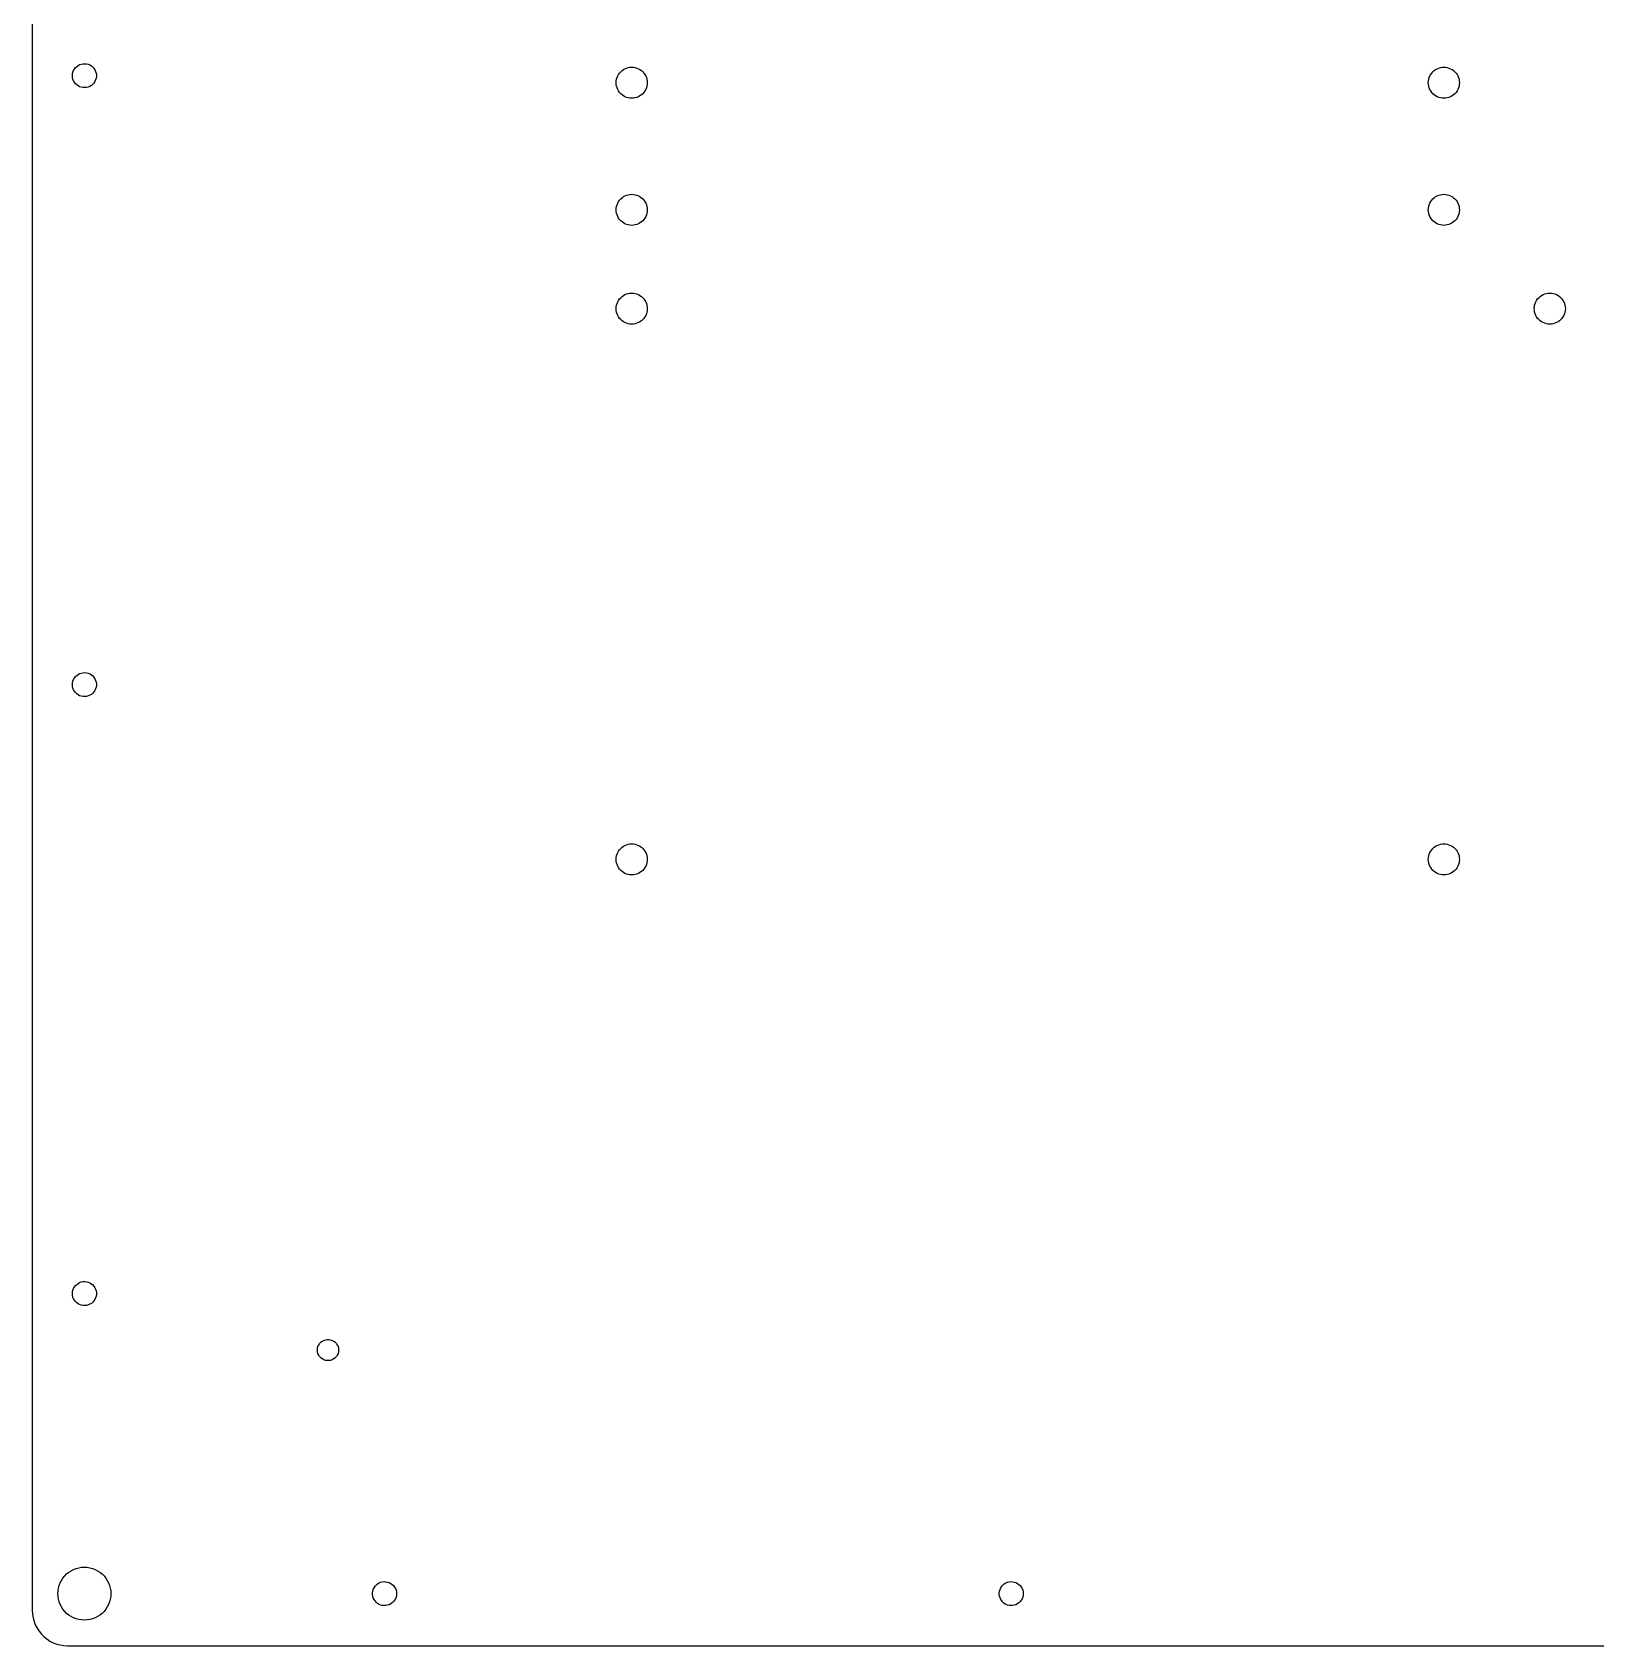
# Model space of a CAD drawing. Header units: metres. Extents: x -227 to 227, y -222 to 222.
# Drawn here: x -227.4 to -6, y -222.4 to 6.1 of the extents above; entities that cross this region are included whole.
import ezdxf

# ---------------------------------------------------------------- set-up
doc = ezdxf.new("R2010")
doc.units = ezdxf.units.M

msp = doc.modelspace()

# ---------------------------------------------------------------- linework, layer by layer
for p, q in [((-227.375, 217.375), (-227.375, -217.375)), ((-221.7, 0), (-221.682, 0.247513)), ((-221.682, -0.247513), (-221.7, 0)), ((-221.682, 0.247513), (-221.628, 0.489761)), ((-221.628, 0.489761), (-221.539, 0.721573)), ((-221.539, 0.721573), (-221.418, 0.938004)), ((-221.418, 0.938004), (-221.266, 1.13443)), ((-221.266, 1.13443), (-221.087, 1.30669)), ((-221.087, 1.30669), (-220.886, 1.4511)), ((-220.886, 1.4511), (-220.665, 1.56458)), ((-220.665, 1.56458), (-220.43, 1.64471)), ((-220.43, 1.64471), (-220.186, 1.68979)), ((-220.186, 1.68979), (-219.938, 1.69885)), ((-219.938, 1.69885), (-219.691, 1.67171)), ((-219.691, 1.67171), (-219.451, 1.60893)), ((-219.451, 1.60893), (-219.223, 1.51187)), ((-219.223, 1.51187), (-219.011, 1.38258)), ((-219.011, 1.38258), (-218.82, 1.22383)), ((-218.82, 1.22383), (-218.654, 1.03899)), ((-218.654, 1.03899), (-218.518, 0.832001)), ((-218.518, 0.832001), (-218.412, 0.607285)), ((-218.412, 0.607285), (-218.341, 0.369629)), ((-218.341, 0.369629), (-218.305, 0.124084)), ((-218.305, 0.124084), (-218.305, -0.124084)), ((-144.482, -0.045441), (-144.363, 0.170471)), ((-144.363, 0.170471), (-144.22, 0.371674)), ((-144.22, 0.371674), (-144.056, 0.555634)), ((-144.056, 0.555634), (-143.872, 0.720016)), ((-143.872, 0.720016), (-143.67, 0.862793)), ((-143.67, 0.862793), (-143.455, 0.982132)), ((-143.455, 0.982132), (-143.227, 1.07654)), ((-143.227, 1.07654), (-142.99, 1.14484)), ((-142.99, 1.14484), (-142.746, 1.18616)), ((-142.746, 1.18616), (-142.5, 1.2)), ((-142.5, 1.2), (-142.254, 1.18616)), ((-142.254, 1.18616), (-142.01, 1.14484)), ((-142.01, 1.14484), (-141.773, 1.07654)), ((-141.773, 1.07654), (-141.545, 0.982132)), ((-141.545, 0.982132), (-141.33, 0.862793)), ((-141.33, 0.862793), (-141.128, 0.720016)), ((-141.128, 0.720016), (-140.944, 0.555634)), ((-140.944, 0.555634), (-140.78, 0.371674)), ((-140.78, 0.371674), (-140.637, 0.170471)), ((-140.637, 0.170471), (-140.518, -0.045441)), ((-29.4821, -0.045441), (-29.3628, 0.170471)), ((-29.3628, 0.170471), (-29.22, 0.371674)), ((-29.22, 0.371674), (-29.0556, 0.555634)), ((-29.0556, 0.555634), (-28.8717, 0.720016)), ((-28.8717, 0.720016), (-28.6705, 0.862793)), ((-28.6705, 0.862793), (-28.4545, 0.982132)), ((-28.4545, 0.982132), (-28.2266, 1.07654)), ((-28.2266, 1.07654), (-27.9895, 1.14484)), ((-27.9895, 1.14484), (-27.7463, 1.18616)), ((-27.7463, 1.18616), (-27.5, 1.2)), ((-27.5, 1.2), (-27.2537, 1.18616)), ((-27.2537, 1.18616), (-27.0105, 1.14484)), ((-27.0105, 1.14484), (-26.7734, 1.07654)), ((-26.7734, 1.07654), (-26.5455, 0.982132)), ((-26.5455, 0.982132), (-26.3295, 0.862793)), ((-26.3295, 0.862793), (-26.1283, 0.720016)), ((-26.1283, 0.720016), (-25.9444, 0.555634)), ((-25.9444, 0.555634), (-25.78, 0.371674)), ((-25.78, 0.371674), (-25.6372, 0.170471)), ((-25.6372, 0.170471), (-25.5179, -0.045441)), ((-221.628, -0.489761), (-221.682, -0.247513)), ((-221.539, -0.721573), (-221.628, -0.489761)), ((-221.418, -0.938004), (-221.539, -0.721573)), ((-221.266, -1.13443), (-221.418, -0.938004)), ((-221.087, -1.30669), (-221.266, -1.13443)), ((-220.886, -1.4511), (-221.087, -1.30669)), ((-220.665, -1.56458), (-220.886, -1.4511)), ((-220.43, -1.64471), (-220.665, -1.56458)), ((-220.186, -1.68979), (-220.43, -1.64471)), ((-219.938, -1.69885), (-220.186, -1.68979)), ((-219.691, -1.67171), (-219.938, -1.69885)), ((-219.451, -1.60893), (-219.691, -1.67171)), ((-219.223, -1.51187), (-219.451, -1.60893)), ((-219.011, -1.38258), (-219.223, -1.51187)), ((-218.82, -1.22383), (-219.011, -1.38258)), ((-218.654, -1.03899), (-218.82, -1.22383)), ((-218.518, -0.832001), (-218.654, -1.03899)), ((-218.412, -0.607285), (-218.518, -0.832001)), ((-218.341, -0.369629), (-218.412, -0.607285)), ((-218.305, -0.124084), (-218.341, -0.369629)), ((-144.7, -1), (-144.686, -0.753677)), ((-144.686, -1.24631), (-144.7, -1)), ((-144.686, -0.753677), (-144.645, -0.510452)), ((-144.645, -1.48953), (-144.686, -1.24631)), ((-144.645, -0.510452), (-144.577, -0.273376)), ((-144.577, -1.72661), (-144.645, -1.48953)), ((-144.577, -0.273376), (-144.482, -0.045441)), ((-144.482, -1.95454), (-144.577, -1.72661)), ((-144.363, -2.17046), (-144.482, -1.95454)), ((-144.22, -2.37167), (-144.363, -2.17046)), ((-140.637, -2.17046), (-140.78, -2.37167)), ((-140.518, -1.95454), (-140.637, -2.17046)), ((-140.518, -0.045441), (-140.423, -0.273376)), ((-140.423, -1.72661), (-140.518, -1.95454)), ((-140.423, -0.273376), (-140.355, -0.510452)), ((-140.355, -1.48953), (-140.423, -1.72661)), ((-140.355, -0.510452), (-140.314, -0.753677)), ((-140.314, -1.24631), (-140.355, -1.48953)), ((-140.314, -0.753677), (-140.3, -1)), ((-140.3, -1), (-140.314, -1.24631)), ((-29.7, -1), (-29.6862, -0.753677)), ((-29.6862, -1.24631), (-29.7, -1)), ((-29.6862, -0.753677), (-29.6448, -0.510452)), ((-29.6448, -1.48953), (-29.6862, -1.24631)), ((-29.6448, -0.510452), (-29.5765, -0.273376)), ((-29.5765, -1.72661), (-29.6448, -1.48953)), ((-29.5765, -0.273376), (-29.4821, -0.045441)), ((-29.4821, -1.95454), (-29.5765, -1.72661)), ((-29.3628, -2.17046), (-29.4821, -1.95454)), ((-29.22, -2.37167), (-29.3628, -2.17046)), ((-25.6372, -2.17046), (-25.78, -2.37167)), ((-25.5179, -1.95454), (-25.6372, -2.17046)), ((-25.5179, -0.045441), (-25.4234, -0.273376)), ((-25.4234, -1.72661), (-25.5179, -1.95454)), ((-25.4234, -0.273376), (-25.3551, -0.510452)), ((-25.3551, -1.48953), (-25.4234, -1.72661)), ((-25.3551, -0.510452), (-25.3138, -0.753677)), ((-25.3138, -1.24631), (-25.3551, -1.48953)), ((-25.3138, -0.753677), (-25.3, -1)), ((-25.3, -1), (-25.3138, -1.24631)), ((-144.056, -2.55563), (-144.22, -2.37167)), ((-143.872, -2.72002), (-144.056, -2.55563)), ((-143.67, -2.86279), (-143.872, -2.72002)), ((-143.455, -2.98212), (-143.67, -2.86279)), ((-143.227, -3.07654), (-143.455, -2.98212)), ((-142.99, -3.14484), (-143.227, -3.07654)), ((-142.746, -3.18616), (-142.99, -3.14484)), ((-142.5, -3.2), (-142.746, -3.18616)), ((-142.254, -3.18616), (-142.5, -3.2)), ((-142.01, -3.14484), (-142.254, -3.18616)), ((-141.773, -3.07654), (-142.01, -3.14484)), ((-141.545, -2.98212), (-141.773, -3.07654)), ((-141.33, -2.86279), (-141.545, -2.98212)), ((-141.128, -2.72002), (-141.33, -2.86279)), ((-140.944, -2.55563), (-141.128, -2.72002)), ((-140.78, -2.37167), (-140.944, -2.55563)), ((-29.0556, -2.55563), (-29.22, -2.37167)), ((-28.8717, -2.72002), (-29.0556, -2.55563)), ((-28.6705, -2.86279), (-28.8717, -2.72002)), ((-28.4545, -2.98212), (-28.6705, -2.86279)), ((-28.2266, -3.07654), (-28.4545, -2.98212)), ((-27.9895, -3.14484), (-28.2266, -3.07654)), ((-27.7463, -3.18616), (-27.9895, -3.14484)), ((-27.5, -3.2), (-27.7463, -3.18616)), ((-27.2537, -3.18616), (-27.5, -3.2)), ((-27.0105, -3.14484), (-27.2537, -3.18616)), ((-26.7734, -3.07654), (-27.0105, -3.14484)), ((-26.5455, -2.98212), (-26.7734, -3.07654)), ((-26.3295, -2.86279), (-26.5455, -2.98212)), ((-26.1283, -2.72002), (-26.3295, -2.86279)), ((-25.9444, -2.55563), (-26.1283, -2.72002)), ((-25.78, -2.37167), (-25.9444, -2.55563)), ((-144.645, -18.5105), (-144.577, -18.2734)), ((-144.577, -18.2734), (-144.482, -18.0455)), ((-144.482, -18.0455), (-144.363, -17.8295)), ((-144.363, -17.8295), (-144.22, -17.6283)), ((-144.22, -17.6283), (-144.056, -17.4444)), ((-144.056, -17.4444), (-143.872, -17.28)), ((-143.872, -17.28), (-143.67, -17.1372)), ((-143.67, -17.1372), (-143.455, -17.0179)), ((-143.455, -17.0179), (-143.227, -16.9234)), ((-143.227, -16.9234), (-142.99, -16.8551)), ((-142.99, -16.8551), (-142.746, -16.8138)), ((-142.746, -16.8138), (-142.5, -16.8)), ((-142.5, -16.8), (-142.254, -16.8138)), ((-142.254, -16.8138), (-142.01, -16.8551)), ((-142.01, -16.8551), (-141.773, -16.9234)), ((-141.773, -16.9234), (-141.545, -17.0179)), ((-141.545, -17.0179), (-141.33, -17.1372)), ((-141.33, -17.1372), (-141.128, -17.28)), ((-141.128, -17.28), (-140.944, -17.4444)), ((-140.944, -17.4444), (-140.78, -17.6283)), ((-140.78, -17.6283), (-140.637, -17.8295)), ((-140.637, -17.8295), (-140.518, -18.0455)), ((-140.518, -18.0455), (-140.423, -18.2734)), ((-140.423, -18.2734), (-140.355, -18.5105)), ((-29.6448, -18.5105), (-29.5765, -18.2734)), ((-29.5765, -18.2734), (-29.4821, -18.0455)), ((-29.4821, -18.0455), (-29.3628, -17.8295)), ((-29.3628, -17.8295), (-29.22, -17.6283)), ((-29.22, -17.6283), (-29.0556, -17.4444)), ((-29.0556, -17.4444), (-28.8717, -17.28)), ((-28.8717, -17.28), (-28.6705, -17.1372)), ((-28.6705, -17.1372), (-28.4545, -17.0179)), ((-28.4545, -17.0179), (-28.2266, -16.9234)), ((-28.2266, -16.9234), (-27.9895, -16.8551)), ((-27.9895, -16.8551), (-27.7463, -16.8138)), ((-27.7463, -16.8138), (-27.5, -16.8)), ((-27.5, -16.8), (-27.2537, -16.8138)), ((-27.2537, -16.8138), (-27.0105, -16.8551)), ((-27.0105, -16.8551), (-26.7734, -16.9234)), ((-26.7734, -16.9234), (-26.5455, -17.0179)), ((-26.5455, -17.0179), (-26.3295, -17.1372)), ((-26.3295, -17.1372), (-26.1283, -17.28)), ((-26.1283, -17.28), (-25.9444, -17.4444)), ((-25.9444, -17.4444), (-25.78, -17.6283)), ((-25.78, -17.6283), (-25.6372, -17.8295)), ((-25.6372, -17.8295), (-25.5179, -18.0455)), ((-25.5179, -18.0455), (-25.4234, -18.2734)), ((-25.4234, -18.2734), (-25.3551, -18.5105)), ((-144.7, -19), (-144.686, -18.7537)), ((-144.686, -19.2463), (-144.7, -19)), ((-144.686, -18.7537), (-144.645, -18.5105)), ((-144.645, -19.4895), (-144.686, -19.2463)), ((-144.577, -19.7266), (-144.645, -19.4895)), ((-144.482, -19.9545), (-144.577, -19.7266)), ((-144.363, -20.1705), (-144.482, -19.9545)), ((-144.22, -20.3717), (-144.363, -20.1705)), ((-144.056, -20.5556), (-144.22, -20.3717)), ((-143.872, -20.72), (-144.056, -20.5556)), ((-140.944, -20.5556), (-141.128, -20.72)), ((-140.78, -20.3717), (-140.944, -20.5556)), ((-140.637, -20.1705), (-140.78, -20.3717)), ((-140.518, -19.9545), (-140.637, -20.1705)), ((-140.423, -19.7266), (-140.518, -19.9545)), ((-140.355, -19.4895), (-140.423, -19.7266)), ((-140.355, -18.5105), (-140.314, -18.7537)), ((-140.314, -19.2463), (-140.355, -19.4895)), ((-140.314, -18.7537), (-140.3, -19)), ((-140.3, -19), (-140.314, -19.2463)), ((-29.7, -19), (-29.6862, -18.7537)), ((-29.6862, -19.2463), (-29.7, -19)), ((-29.6862, -18.7537), (-29.6448, -18.5105)), ((-29.6448, -19.4895), (-29.6862, -19.2463)), ((-29.5765, -19.7266), (-29.6448, -19.4895)), ((-29.4821, -19.9545), (-29.5765, -19.7266)), ((-29.3628, -20.1705), (-29.4821, -19.9545)), ((-29.22, -20.3717), (-29.3628, -20.1705)), ((-29.0556, -20.5556), (-29.22, -20.3717)), ((-28.8717, -20.72), (-29.0556, -20.5556)), ((-25.9444, -20.5556), (-26.1283, -20.72)), ((-25.78, -20.3717), (-25.9444, -20.5556)), ((-25.6372, -20.1705), (-25.78, -20.3717)), ((-25.5179, -19.9545), (-25.6372, -20.1705)), ((-25.4234, -19.7266), (-25.5179, -19.9545)), ((-25.3551, -19.4895), (-25.4234, -19.7266)), ((-25.3551, -18.5105), (-25.3138, -18.7537)), ((-25.3138, -19.2463), (-25.3551, -19.4895)), ((-25.3138, -18.7537), (-25.3, -19)), ((-25.3, -19), (-25.3138, -19.2463)), ((-143.67, -20.8628), (-143.872, -20.72)), ((-143.455, -20.9821), (-143.67, -20.8628)), ((-143.227, -21.0765), (-143.455, -20.9821)), ((-142.99, -21.1448), (-143.227, -21.0765)), ((-142.746, -21.1862), (-142.99, -21.1448)), ((-142.5, -21.2), (-142.746, -21.1862)), ((-142.254, -21.1862), (-142.5, -21.2)), ((-142.01, -21.1448), (-142.254, -21.1862)), ((-141.773, -21.0765), (-142.01, -21.1448)), ((-141.545, -20.9821), (-141.773, -21.0765)), ((-141.33, -20.8628), (-141.545, -20.9821)), ((-141.128, -20.72), (-141.33, -20.8628)), ((-28.6705, -20.8628), (-28.8717, -20.72)), ((-28.4545, -20.9821), (-28.6705, -20.8628)), ((-28.2266, -21.0765), (-28.4545, -20.9821)), ((-27.9895, -21.1448), (-28.2266, -21.0765)), ((-27.7463, -21.1862), (-27.9895, -21.1448)), ((-27.5, -21.2), (-27.7463, -21.1862)), ((-27.2537, -21.1862), (-27.5, -21.2)), ((-27.0105, -21.1448), (-27.2537, -21.1862)), ((-26.7734, -21.0765), (-27.0105, -21.1448)), ((-26.5455, -20.9821), (-26.7734, -21.0765)), ((-26.3295, -20.8628), (-26.5455, -20.9821)), ((-26.1283, -20.72), (-26.3295, -20.8628)), ((-144.482, -32.0455), (-144.363, -31.8295)), ((-144.363, -31.8295), (-144.22, -31.6283)), ((-144.22, -31.6283), (-144.056, -31.4444)), ((-144.056, -31.4444), (-143.872, -31.28)), ((-143.872, -31.28), (-143.67, -31.1372)), ((-143.67, -31.1372), (-143.455, -31.0179)), ((-143.455, -31.0179), (-143.227, -30.9234)), ((-143.227, -30.9234), (-142.99, -30.8551)), ((-142.99, -30.8551), (-142.746, -30.8138)), ((-142.746, -30.8138), (-142.5, -30.8)), ((-142.5, -30.8), (-142.254, -30.8138)), ((-142.254, -30.8138), (-142.01, -30.8551)), ((-142.01, -30.8551), (-141.773, -30.9234)), ((-141.773, -30.9234), (-141.545, -31.0179)), ((-141.545, -31.0179), (-141.33, -31.1372)), ((-141.33, -31.1372), (-141.128, -31.28)), ((-141.128, -31.28), (-140.944, -31.4444)), ((-140.944, -31.4444), (-140.78, -31.6283)), ((-140.78, -31.6283), (-140.637, -31.8295)), ((-140.637, -31.8295), (-140.518, -32.0455)), ((-14.4821, -32.0455), (-14.3628, -31.8295)), ((-14.3628, -31.8295), (-14.22, -31.6283)), ((-14.22, -31.6283), (-14.0556, -31.4444)), ((-14.0556, -31.4444), (-13.8717, -31.28)), ((-13.8717, -31.28), (-13.6705, -31.1372)), ((-13.6705, -31.1372), (-13.4545, -31.0179)), ((-13.4545, -31.0179), (-13.2266, -30.9234)), ((-13.2266, -30.9234), (-12.9895, -30.8551)), ((-12.9895, -30.8551), (-12.7463, -30.8138)), ((-12.7463, -30.8138), (-12.5, -30.8)), ((-12.5, -30.8), (-12.2537, -30.8138)), ((-12.2537, -30.8138), (-12.0105, -30.8551)), ((-12.0105, -30.8551), (-11.7734, -30.9234)), ((-11.7734, -30.9234), (-11.5455, -31.0179)), ((-11.5455, -31.0179), (-11.3295, -31.1372)), ((-11.3295, -31.1372), (-11.1283, -31.28)), ((-11.1283, -31.28), (-10.9444, -31.4444)), ((-10.9444, -31.4444), (-10.78, -31.6283)), ((-10.78, -31.6283), (-10.6372, -31.8295)), ((-10.6372, -31.8295), (-10.5179, -32.0455)), ((-144.7, -33), (-144.686, -32.7537)), ((-144.686, -33.2463), (-144.7, -33)), ((-144.686, -32.7537), (-144.645, -32.5105)), ((-144.645, -33.4895), (-144.686, -33.2463)), ((-144.645, -32.5105), (-144.577, -32.2734)), ((-144.577, -33.7266), (-144.645, -33.4895)), ((-144.577, -32.2734), (-144.482, -32.0455)), ((-144.482, -33.9545), (-144.577, -33.7266)), ((-144.363, -34.1705), (-144.482, -33.9545)), ((-144.22, -34.3717), (-144.363, -34.1705)), ((-140.637, -34.1705), (-140.78, -34.3717)), ((-140.518, -33.9545), (-140.637, -34.1705)), ((-140.518, -32.0455), (-140.423, -32.2734)), ((-140.423, -33.7266), (-140.518, -33.9545)), ((-140.423, -32.2734), (-140.355, -32.5105)), ((-140.355, -33.4895), (-140.423, -33.7266)), ((-140.355, -32.5105), (-140.314, -32.7537)), ((-140.314, -33.2463), (-140.355, -33.4895)), ((-140.314, -32.7537), (-140.3, -33)), ((-140.3, -33), (-140.314, -33.2463)), ((-14.7, -33), (-14.6862, -32.7537)), ((-14.6862, -33.2463), (-14.7, -33)), ((-14.6862, -32.7537), (-14.6448, -32.5105)), ((-14.6448, -33.4895), (-14.6862, -33.2463)), ((-14.6448, -32.5105), (-14.5765, -32.2734)), ((-14.5765, -33.7266), (-14.6448, -33.4895)), ((-14.5765, -32.2734), (-14.4821, -32.0455)), ((-14.4821, -33.9545), (-14.5765, -33.7266)), ((-14.3628, -34.1705), (-14.4821, -33.9545)), ((-14.22, -34.3717), (-14.3628, -34.1705)), ((-10.6372, -34.1705), (-10.78, -34.3717)), ((-10.5179, -33.9545), (-10.6372, -34.1705)), ((-10.5179, -32.0455), (-10.4234, -32.2734)), ((-10.4234, -33.7266), (-10.5179, -33.9545)), ((-10.4234, -32.2734), (-10.3551, -32.5105)), ((-10.3551, -33.4895), (-10.4234, -33.7266)), ((-10.3551, -32.5105), (-10.3138, -32.7537)), ((-10.3138, -33.2463), (-10.3551, -33.4895)), ((-10.3138, -32.7537), (-10.3, -33)), ((-10.3, -33), (-10.3138, -33.2463)), ((-144.056, -34.5556), (-144.22, -34.3717)), ((-143.872, -34.72), (-144.056, -34.5556)), ((-143.67, -34.8628), (-143.872, -34.72)), ((-143.455, -34.9821), (-143.67, -34.8628)), ((-143.227, -35.0765), (-143.455, -34.9821)), ((-142.99, -35.1448), (-143.227, -35.0765)), ((-142.746, -35.1862), (-142.99, -35.1448)), ((-142.5, -35.2), (-142.746, -35.1862)), ((-142.254, -35.1862), (-142.5, -35.2)), ((-142.01, -35.1448), (-142.254, -35.1862)), ((-141.773, -35.0765), (-142.01, -35.1448)), ((-141.545, -34.9821), (-141.773, -35.0765)), ((-141.33, -34.8628), (-141.545, -34.9821)), ((-141.128, -34.72), (-141.33, -34.8628)), ((-140.944, -34.5556), (-141.128, -34.72)), ((-140.78, -34.3717), (-140.944, -34.5556)), ((-14.0556, -34.5556), (-14.22, -34.3717)), ((-13.8717, -34.72), (-14.0556, -34.5556)), ((-13.6705, -34.8628), (-13.8717, -34.72)), ((-13.4545, -34.9821), (-13.6705, -34.8628)), ((-13.2266, -35.0765), (-13.4545, -34.9821)), ((-12.9895, -35.1448), (-13.2266, -35.0765)), ((-12.7463, -35.1862), (-12.9895, -35.1448)), ((-12.5, -35.2), (-12.7463, -35.1862)), ((-12.2537, -35.1862), (-12.5, -35.2)), ((-12.0105, -35.1448), (-12.2537, -35.1862)), ((-11.7734, -35.0765), (-12.0105, -35.1448)), ((-11.5455, -34.9821), (-11.7734, -35.0765)), ((-11.3295, -34.8628), (-11.5455, -34.9821)), ((-11.1283, -34.72), (-11.3295, -34.8628)), ((-10.9444, -34.5556), (-11.1283, -34.72)), ((-10.78, -34.3717), (-10.9444, -34.5556)), ((-220.186, -84.5602), (-219.938, -84.5511)), ((-219.938, -84.5511), (-219.691, -84.5783)), ((-221.7, -86.25), (-221.682, -86.0025)), ((-221.682, -86.4975), (-221.7, -86.25)), ((-221.682, -86.0025), (-221.628, -85.7602)), ((-221.628, -86.7398), (-221.682, -86.4975)), ((-221.628, -85.7602), (-221.539, -85.5284)), ((-221.539, -86.9716), (-221.628, -86.7398)), ((-221.539, -85.5284), (-221.418, -85.312)), ((-221.418, -85.312), (-221.266, -85.1156)), ((-221.266, -85.1156), (-221.087, -84.9433)), ((-221.087, -84.9433), (-220.886, -84.7989)), ((-220.886, -84.7989), (-220.665, -84.6854)), ((-220.665, -84.6854), (-220.43, -84.6053)), ((-220.43, -84.6053), (-220.186, -84.5602)), ((-219.691, -84.5783), (-219.451, -84.6411)), ((-219.451, -84.6411), (-219.223, -84.7381)), ((-219.223, -84.7381), (-219.011, -84.8674)), ((-219.011, -84.8674), (-218.82, -85.0262)), ((-218.82, -85.0262), (-218.654, -85.211)), ((-218.654, -85.211), (-218.518, -85.418)), ((-218.518, -85.418), (-218.412, -85.6427)), ((-218.412, -85.6427), (-218.341, -85.8804)), ((-218.341, -86.6196), (-218.412, -86.8573)), ((-218.341, -85.8804), (-218.305, -86.1259)), ((-218.305, -86.3741), (-218.341, -86.6196)), ((-218.305, -86.1259), (-218.305, -86.3741)), ((-221.418, -87.188), (-221.539, -86.9716)), ((-221.266, -87.3844), (-221.418, -87.188)), ((-221.087, -87.5567), (-221.266, -87.3844)), ((-220.886, -87.7011), (-221.087, -87.5567)), ((-220.665, -87.8146), (-220.886, -87.7011)), ((-220.43, -87.8947), (-220.665, -87.8146)), ((-220.186, -87.9398), (-220.43, -87.8947)), ((-219.938, -87.9489), (-220.186, -87.9398)), ((-219.691, -87.9217), (-219.938, -87.9489)), ((-219.451, -87.8589), (-219.691, -87.9217)), ((-219.223, -87.7619), (-219.451, -87.8589)), ((-219.011, -87.6326), (-219.223, -87.7619)), ((-218.82, -87.4738), (-219.011, -87.6326)), ((-218.654, -87.289), (-218.82, -87.4738)), ((-218.518, -87.082), (-218.654, -87.289)), ((-218.412, -86.8573), (-218.518, -87.082)), ((-144.363, -109.83), (-144.22, -109.628)), ((-144.22, -109.628), (-144.056, -109.444)), ((-144.056, -109.444), (-143.872, -109.28)), ((-143.872, -109.28), (-143.67, -109.137)), ((-143.67, -109.137), (-143.455, -109.018)), ((-143.455, -109.018), (-143.227, -108.923)), ((-143.227, -108.923), (-142.99, -108.855)), ((-142.99, -108.855), (-142.746, -108.814)), ((-142.746, -108.814), (-142.5, -108.8)), ((-142.5, -108.8), (-142.254, -108.814)), ((-142.254, -108.814), (-142.01, -108.855)), ((-142.01, -108.855), (-141.773, -108.923)), ((-141.773, -108.923), (-141.545, -109.018)), ((-141.545, -109.018), (-141.33, -109.137)), ((-141.33, -109.137), (-141.128, -109.28)), ((-141.128, -109.28), (-140.944, -109.444)), ((-140.944, -109.444), (-140.78, -109.628)), ((-140.78, -109.628), (-140.637, -109.83)), ((-29.3628, -109.83), (-29.22, -109.628)), ((-29.22, -109.628), (-29.0556, -109.444)), ((-29.0556, -109.444), (-28.8717, -109.28)), ((-28.8717, -109.28), (-28.6705, -109.137)), ((-28.6705, -109.137), (-28.4545, -109.018)), ((-28.4545, -109.018), (-28.2266, -108.923)), ((-28.2266, -108.923), (-27.9895, -108.855)), ((-27.9895, -108.855), (-27.7463, -108.814)), ((-27.7463, -108.814), (-27.5, -108.8)), ((-27.5, -108.8), (-27.2537, -108.814)), ((-27.2537, -108.814), (-27.0105, -108.855)), ((-27.0105, -108.855), (-26.7734, -108.923)), ((-26.7734, -108.923), (-26.5455, -109.018)), ((-26.5455, -109.018), (-26.3295, -109.137)), ((-26.3295, -109.137), (-26.1283, -109.28)), ((-26.1283, -109.28), (-25.9444, -109.444)), ((-25.9444, -109.444), (-25.78, -109.628)), ((-25.78, -109.628), (-25.6372, -109.83)), ((-144.7, -111), (-144.686, -110.754)), ((-144.686, -111.246), (-144.7, -111)), ((-144.686, -110.754), (-144.645, -110.51)), ((-144.645, -111.49), (-144.686, -111.246)), ((-144.645, -110.51), (-144.577, -110.273)), ((-144.577, -111.727), (-144.645, -111.49)), ((-144.577, -110.273), (-144.482, -110.045)), ((-144.482, -111.955), (-144.577, -111.727)), ((-144.482, -110.045), (-144.363, -109.83)), ((-144.363, -112.17), (-144.482, -111.955)), ((-140.637, -109.83), (-140.518, -110.045)), ((-140.518, -111.955), (-140.637, -112.17)), ((-140.518, -110.045), (-140.423, -110.273)), ((-140.423, -111.727), (-140.518, -111.955)), ((-140.423, -110.273), (-140.355, -110.51)), ((-140.355, -111.49), (-140.423, -111.727)), ((-140.355, -110.51), (-140.314, -110.754)), ((-140.314, -111.246), (-140.355, -111.49)), ((-140.314, -110.754), (-140.3, -111)), ((-140.3, -111), (-140.314, -111.246)), ((-29.7, -111), (-29.6862, -110.754)), ((-29.6862, -111.246), (-29.7, -111)), ((-29.6862, -110.754), (-29.6448, -110.51)), ((-29.6448, -111.49), (-29.6862, -111.246)), ((-29.6448, -110.51), (-29.5765, -110.273)), ((-29.5765, -111.727), (-29.6448, -111.49)), ((-29.5765, -110.273), (-29.4821, -110.045)), ((-29.4821, -111.955), (-29.5765, -111.727)), ((-29.4821, -110.045), (-29.3628, -109.83)), ((-29.3628, -112.17), (-29.4821, -111.955)), ((-25.6372, -109.83), (-25.5179, -110.045)), ((-25.5179, -111.955), (-25.6372, -112.17)), ((-25.5179, -110.045), (-25.4234, -110.273)), ((-25.4234, -111.727), (-25.5179, -111.955)), ((-25.4234, -110.273), (-25.3551, -110.51)), ((-25.3551, -111.49), (-25.4234, -111.727)), ((-25.3551, -110.51), (-25.3138, -110.754)), ((-25.3138, -111.246), (-25.3551, -111.49)), ((-25.3138, -110.754), (-25.3, -111)), ((-25.3, -111), (-25.3138, -111.246)), ((-144.22, -112.372), (-144.363, -112.17)), ((-144.056, -112.556), (-144.22, -112.372)), ((-143.872, -112.72), (-144.056, -112.556)), ((-143.67, -112.863), (-143.872, -112.72)), ((-143.455, -112.982), (-143.67, -112.863)), ((-143.227, -113.077), (-143.455, -112.982)), ((-142.99, -113.145), (-143.227, -113.077)), ((-142.746, -113.186), (-142.99, -113.145)), ((-142.5, -113.2), (-142.746, -113.186)), ((-142.254, -113.186), (-142.5, -113.2)), ((-142.01, -113.145), (-142.254, -113.186)), ((-141.773, -113.077), (-142.01, -113.145)), ((-141.545, -112.982), (-141.773, -113.077)), ((-141.33, -112.863), (-141.545, -112.982)), ((-141.128, -112.72), (-141.33, -112.863)), ((-140.944, -112.556), (-141.128, -112.72)), ((-140.78, -112.372), (-140.944, -112.556)), ((-140.637, -112.17), (-140.78, -112.372)), ((-29.22, -112.372), (-29.3628, -112.17)), ((-29.0556, -112.556), (-29.22, -112.372)), ((-28.8717, -112.72), (-29.0556, -112.556)), ((-28.6705, -112.863), (-28.8717, -112.72)), ((-28.4545, -112.982), (-28.6705, -112.863)), ((-28.2266, -113.077), (-28.4545, -112.982)), ((-27.9895, -113.145), (-28.2266, -113.077)), ((-27.7463, -113.186), (-27.9895, -113.145)), ((-27.5, -113.2), (-27.7463, -113.186)), ((-27.2537, -113.186), (-27.5, -113.2)), ((-27.0105, -113.145), (-27.2537, -113.186)), ((-26.7734, -113.077), (-27.0105, -113.145)), ((-26.5455, -112.982), (-26.7734, -113.077)), ((-26.3295, -112.863), (-26.5455, -112.982)), ((-26.1283, -112.72), (-26.3295, -112.863)), ((-25.9444, -112.556), (-26.1283, -112.72)), ((-25.78, -112.372), (-25.9444, -112.556)), ((-25.6372, -112.17), (-25.78, -112.372)), ((-221.418, -171.562), (-221.266, -171.366)), ((-221.266, -171.366), (-221.087, -171.193)), ((-221.087, -171.193), (-220.886, -171.049)), ((-220.886, -171.049), (-220.665, -170.935)), ((-220.665, -170.935), (-220.43, -170.855)), ((-220.43, -170.855), (-220.186, -170.81)), ((-220.186, -170.81), (-219.938, -170.801)), ((-219.938, -170.801), (-219.691, -170.828)), ((-219.691, -170.828), (-219.451, -170.891)), ((-219.451, -170.891), (-219.223, -170.988)), ((-219.223, -170.988), (-219.011, -171.117)), ((-219.011, -171.117), (-218.82, -171.276)), ((-218.82, -171.276), (-218.654, -171.461)), ((-221.7, -172.5), (-221.682, -172.252)), ((-221.682, -172.748), (-221.7, -172.5)), ((-221.682, -172.252), (-221.628, -172.01)), ((-221.628, -172.99), (-221.682, -172.748)), ((-221.628, -172.01), (-221.539, -171.778)), ((-221.539, -173.222), (-221.628, -172.99)), ((-221.539, -171.778), (-221.418, -171.562)), ((-221.418, -173.438), (-221.539, -173.222)), ((-221.266, -173.634), (-221.418, -173.438)), ((-221.087, -173.807), (-221.266, -173.634)), ((-218.654, -173.539), (-218.82, -173.724)), ((-218.654, -171.461), (-218.518, -171.668)), ((-218.518, -173.332), (-218.654, -173.539)), ((-218.518, -171.668), (-218.412, -171.893)), ((-218.412, -173.107), (-218.518, -173.332)), ((-218.412, -171.893), (-218.341, -172.13)), ((-218.341, -172.87), (-218.412, -173.107)), ((-218.341, -172.13), (-218.305, -172.376)), ((-218.305, -172.624), (-218.341, -172.87)), ((-218.305, -172.376), (-218.305, -172.624)), ((-220.886, -173.951), (-221.087, -173.807)), ((-220.665, -174.065), (-220.886, -173.951)), ((-220.43, -174.145), (-220.665, -174.065)), ((-220.186, -174.19), (-220.43, -174.145)), ((-219.938, -174.199), (-220.186, -174.19)), ((-219.691, -174.172), (-219.938, -174.199)), ((-219.451, -174.109), (-219.691, -174.172)), ((-219.223, -174.012), (-219.451, -174.109)), ((-219.011, -173.883), (-219.223, -174.012)), ((-218.82, -173.724), (-219.011, -173.883)), ((-187, -180.5), (-186.98, -180.253)), ((-186.98, -180.747), (-187, -180.5)), ((-186.98, -180.253), (-186.919, -180.013)), ((-186.919, -180.013), (-186.819, -179.786)), ((-186.819, -179.786), (-186.684, -179.579)), ((-186.684, -179.579), (-186.516, -179.396)), ((-186.516, -179.396), (-186.32, -179.244)), ((-186.32, -179.244), (-186.103, -179.126)), ((-186.103, -179.126), (-185.868, -179.046)), ((-185.868, -179.046), (-185.624, -179.005)), ((-185.624, -179.005), (-185.376, -179.005)), ((-185.376, -179.005), (-185.132, -179.046)), ((-185.132, -179.046), (-184.897, -179.126)), ((-184.897, -179.126), (-184.68, -179.244)), ((-184.68, -179.244), (-184.484, -179.396)), ((-184.484, -179.396), (-184.316, -179.579)), ((-184.316, -179.579), (-184.181, -179.786)), ((-184.181, -179.786), (-184.081, -180.013)), ((-184.081, -180.013), (-184.02, -180.253)), ((-184.02, -180.253), (-184, -180.5)), ((-184, -180.5), (-184.02, -180.747)), ((-186.919, -180.987), (-186.98, -180.747)), ((-186.819, -181.214), (-186.919, -180.987)), ((-186.684, -181.421), (-186.819, -181.214)), ((-186.516, -181.604), (-186.684, -181.421)), ((-186.32, -181.756), (-186.516, -181.604)), ((-186.103, -181.874), (-186.32, -181.756)), ((-185.868, -181.954), (-186.103, -181.874)), ((-185.624, -181.995), (-185.868, -181.954)), ((-185.376, -181.995), (-185.624, -181.995)), ((-185.132, -181.954), (-185.376, -181.995)), ((-184.897, -181.874), (-185.132, -181.954)), ((-184.68, -181.756), (-184.897, -181.874)), ((-184.484, -181.604), (-184.68, -181.756)), ((-184.316, -181.421), (-184.484, -181.604)), ((-184.181, -181.214), (-184.316, -181.421)), ((-184.081, -180.987), (-184.181, -181.214)), ((-184.02, -180.747), (-184.081, -180.987)), ((-223.034, -212.796), (-222.787, -212.491)), ((-222.787, -212.491), (-222.509, -212.213)), ((-222.509, -212.213), (-222.204, -211.966)), ((-222.204, -211.966), (-221.875, -211.752)), ((-221.875, -211.752), (-221.525, -211.574)), ((-221.525, -211.574), (-221.159, -211.434)), ((-221.159, -211.434), (-220.78, -211.332)), ((-220.78, -211.332), (-220.392, -211.271)), ((-220.392, -211.271), (-220, -211.25)), ((-220, -211.25), (-219.608, -211.271)), ((-219.608, -211.271), (-219.22, -211.332)), ((-219.22, -211.332), (-218.841, -211.434)), ((-218.841, -211.434), (-218.475, -211.574)), ((-218.475, -211.574), (-218.125, -211.752)), ((-218.125, -211.752), (-217.796, -211.966)), ((-217.796, -211.966), (-217.491, -212.213)), ((-217.491, -212.213), (-217.213, -212.491)), ((-217.213, -212.491), (-216.966, -212.796)), ((-223.75, -215), (-223.729, -214.608)), ((-223.729, -214.608), (-223.668, -214.22)), ((-223.668, -214.22), (-223.566, -213.841)), ((-223.566, -213.841), (-223.426, -213.475)), ((-223.426, -213.475), (-223.248, -213.125)), ((-223.248, -213.125), (-223.034, -212.796)), ((-216.966, -212.796), (-216.752, -213.125)), ((-216.752, -213.125), (-216.574, -213.475)), ((-216.574, -213.475), (-216.434, -213.841)), ((-216.434, -213.841), (-216.332, -214.22)), ((-216.332, -214.22), (-216.271, -214.608)), ((-216.271, -214.608), (-216.25, -215)), ((-179.195, -214.876), (-179.159, -214.63)), ((-179.159, -214.63), (-179.088, -214.393)), ((-179.088, -214.393), (-178.982, -214.168)), ((-178.982, -214.168), (-178.846, -213.961)), ((-178.846, -213.961), (-178.68, -213.776)), ((-178.68, -213.776), (-178.489, -213.617)), ((-178.489, -213.617), (-178.277, -213.488)), ((-178.277, -213.488), (-178.049, -213.391)), ((-178.049, -213.391), (-177.809, -213.328)), ((-177.809, -213.328), (-177.562, -213.301)), ((-177.562, -213.301), (-177.314, -213.31)), ((-177.314, -213.31), (-177.07, -213.355)), ((-177.07, -213.355), (-176.835, -213.435)), ((-176.835, -213.435), (-176.614, -213.549)), ((-176.614, -213.549), (-176.413, -213.693)), ((-176.413, -213.693), (-176.234, -213.866)), ((-176.234, -213.866), (-176.082, -214.062)), ((-176.082, -214.062), (-175.961, -214.278)), ((-175.961, -214.278), (-175.872, -214.51)), ((-175.872, -214.51), (-175.818, -214.752)), ((-175.818, -214.752), (-175.8, -215)), ((-90.4455, -214.876), (-90.4093, -214.63)), ((-90.4093, -214.63), (-90.3378, -214.393)), ((-90.3378, -214.393), (-90.2325, -214.168)), ((-90.2325, -214.168), (-90.0955, -213.961)), ((-90.0955, -213.961), (-89.9299, -213.776)), ((-89.9299, -213.776), (-89.7392, -213.617)), ((-89.7392, -213.617), (-89.5273, -213.488)), ((-89.5273, -213.488), (-89.2989, -213.391)), ((-89.2989, -213.391), (-89.0588, -213.328)), ((-89.0588, -213.328), (-88.8121, -213.301)), ((-88.8121, -213.301), (-88.5641, -213.31)), ((-88.5641, -213.31), (-88.32, -213.355)), ((-88.32, -213.355), (-88.0851, -213.435)), ((-88.0851, -213.435), (-87.8644, -213.549)), ((-87.8644, -213.549), (-87.6626, -213.693)), ((-87.6626, -213.693), (-87.4839, -213.866)), ((-87.4839, -213.866), (-87.3322, -214.062)), ((-87.3322, -214.062), (-87.2107, -214.278)), ((-87.2107, -214.278), (-87.1221, -214.51)), ((-87.1221, -214.51), (-87.0681, -214.752)), ((-87.0681, -214.752), (-87.05, -215)), ((-223.729, -215.392), (-223.75, -215)), ((-223.668, -215.78), (-223.729, -215.392)), ((-223.566, -216.159), (-223.668, -215.78)), ((-223.426, -216.525), (-223.566, -216.159)), ((-223.248, -216.875), (-223.426, -216.525)), ((-223.034, -217.204), (-223.248, -216.875)), ((-216.752, -216.875), (-216.966, -217.204)), ((-216.574, -216.525), (-216.752, -216.875)), ((-216.434, -216.159), (-216.574, -216.525)), ((-216.332, -215.78), (-216.434, -216.159)), ((-216.271, -215.392), (-216.332, -215.78)), ((-216.25, -215), (-216.271, -215.392)), ((-179.195, -215.124), (-179.195, -214.876)), ((-179.159, -215.37), (-179.195, -215.124)), ((-179.088, -215.607), (-179.159, -215.37)), ((-178.982, -215.832), (-179.088, -215.607)), ((-178.846, -216.039), (-178.982, -215.832)), ((-178.68, -216.224), (-178.846, -216.039)), ((-178.489, -216.383), (-178.68, -216.224)), ((-178.277, -216.512), (-178.489, -216.383)), ((-178.049, -216.609), (-178.277, -216.512)), ((-177.809, -216.672), (-178.049, -216.609)), ((-177.562, -216.699), (-177.809, -216.672)), ((-177.314, -216.69), (-177.562, -216.699)), ((-177.07, -216.645), (-177.314, -216.69)), ((-176.835, -216.565), (-177.07, -216.645)), ((-176.614, -216.451), (-176.835, -216.565)), ((-176.413, -216.307), (-176.614, -216.451)), ((-176.234, -216.134), (-176.413, -216.307)), ((-176.082, -215.938), (-176.234, -216.134)), ((-175.961, -215.722), (-176.082, -215.938)), ((-175.872, -215.49), (-175.961, -215.722)), ((-175.818, -215.248), (-175.872, -215.49)), ((-175.8, -215), (-175.818, -215.248)), ((-90.4455, -215.124), (-90.4455, -214.876)), ((-90.4093, -215.37), (-90.4455, -215.124)), ((-90.3378, -215.607), (-90.4093, -215.37)), ((-90.2325, -215.832), (-90.3378, -215.607)), ((-90.0955, -216.039), (-90.2325, -215.832)), ((-89.9299, -216.224), (-90.0955, -216.039)), ((-89.7392, -216.383), (-89.9299, -216.224)), ((-89.5273, -216.512), (-89.7392, -216.383)), ((-89.2989, -216.609), (-89.5273, -216.512)), ((-89.0588, -216.672), (-89.2989, -216.609)), ((-88.8121, -216.699), (-89.0588, -216.672)), ((-88.5641, -216.69), (-88.8121, -216.699)), ((-88.32, -216.645), (-88.5641, -216.69)), ((-88.0851, -216.565), (-88.32, -216.645)), ((-87.8644, -216.451), (-88.0851, -216.565)), ((-87.6626, -216.307), (-87.8644, -216.451)), ((-87.4839, -216.134), (-87.6626, -216.307)), ((-87.3322, -215.938), (-87.4839, -216.134)), ((-87.2107, -215.722), (-87.3322, -215.938)), ((-87.1221, -215.49), (-87.2107, -215.722)), ((-87.0681, -215.248), (-87.1221, -215.49)), ((-87.05, -215), (-87.0681, -215.248)), ((-227.375, -217.375), (-227.348, -217.898)), ((-227.348, -217.898), (-227.266, -218.415)), ((-227.266, -218.415), (-227.13, -218.92)), ((-227.13, -218.92), (-226.943, -219.409)), ((-222.787, -217.509), (-223.034, -217.204)), ((-222.509, -217.787), (-222.787, -217.509)), ((-222.204, -218.034), (-222.509, -217.787)), ((-221.875, -218.248), (-222.204, -218.034)), ((-221.525, -218.426), (-221.875, -218.248)), ((-221.159, -218.566), (-221.525, -218.426)), ((-220.78, -218.668), (-221.159, -218.566)), ((-220.392, -218.729), (-220.78, -218.668)), ((-220, -218.75), (-220.392, -218.729)), ((-219.608, -218.729), (-220, -218.75)), ((-219.22, -218.668), (-219.608, -218.729)), ((-218.841, -218.566), (-219.22, -218.668)), ((-218.475, -218.426), (-218.841, -218.566)), ((-218.125, -218.248), (-218.475, -218.426)), ((-217.796, -218.034), (-218.125, -218.248)), ((-217.491, -217.787), (-217.796, -218.034)), ((-217.213, -217.509), (-217.491, -217.787)), ((-216.966, -217.204), (-217.213, -217.509)), ((-226.943, -219.409), (-226.705, -219.875)), ((-226.705, -219.875), (-226.42, -220.314)), ((-226.42, -220.314), (-226.091, -220.721)), ((-226.091, -220.721), (-225.721, -221.091)), ((-225.721, -221.091), (-225.314, -221.42)), ((-225.314, -221.42), (-224.875, -221.705)), ((-224.875, -221.705), (-224.409, -221.943)), ((-224.409, -221.943), (-223.92, -222.13)), ((-223.92, -222.13), (-223.415, -222.266)), ((-223.415, -222.266), (-222.898, -222.348)), ((-222.898, -222.348), (-222.375, -222.375)), ((-222.375, -222.375), (222.375, -222.375))]:
    msp.add_line(p, q)

doc.saveas('drawing.dxf')
